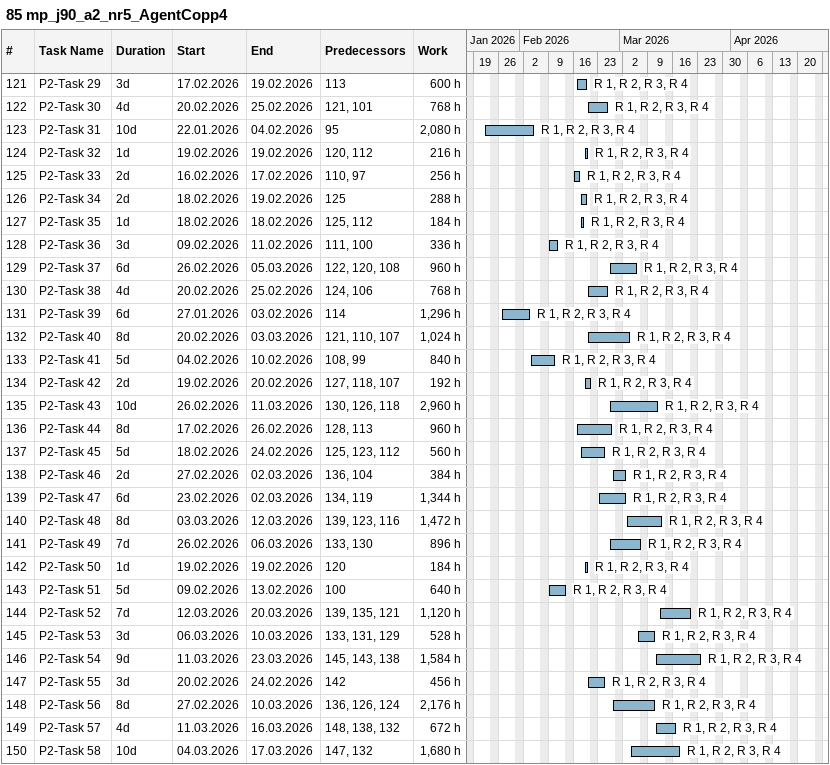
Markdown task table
85 mp_j90_a2_nr5_AgentCopp4

| ID | Task | Duration | Start | Finish | Predecessors | Resources | Work (h) |
|---|---|---|---|---|---|---|---|
| 121 | P2-Task 29 | 3d | 2026-02-17 | 2026-02-19 | 113 | R 1, R 2, R 3, R 4 | 600 |
| 122 | P2-Task 30 | 4d | 2026-02-20 | 2026-02-25 | 121, 101 | R 1, R 2, R 3, R 4 | 768 |
| 123 | P2-Task 31 | 10d | 2026-01-22 | 2026-02-04 | 95 | R 1, R 2, R 3, R 4 | 2080 |
| 124 | P2-Task 32 | 1d | 2026-02-19 | 2026-02-19 | 120, 112 | R 1, R 2, R 3, R 4 | 216 |
| 125 | P2-Task 33 | 2d | 2026-02-16 | 2026-02-17 | 110, 97 | R 1, R 2, R 3, R 4 | 256 |
| 126 | P2-Task 34 | 2d | 2026-02-18 | 2026-02-19 | 125 | R 1, R 2, R 3, R 4 | 288 |
| 127 | P2-Task 35 | 1d | 2026-02-18 | 2026-02-18 | 125, 112 | R 1, R 2, R 3, R 4 | 184 |
| 128 | P2-Task 36 | 3d | 2026-02-09 | 2026-02-11 | 111, 100 | R 1, R 2, R 3, R 4 | 336 |
| 129 | P2-Task 37 | 6d | 2026-02-26 | 2026-03-05 | 122, 120, 108 | R 1, R 2, R 3, R 4 | 960 |
| 130 | P2-Task 38 | 4d | 2026-02-20 | 2026-02-25 | 124, 106 | R 1, R 2, R 3, R 4 | 768 |
| 131 | P2-Task 39 | 6d | 2026-01-27 | 2026-02-03 | 114 | R 1, R 2, R 3, R 4 | 1296 |
| 132 | P2-Task 40 | 8d | 2026-02-20 | 2026-03-03 | 121, 110, 107 | R 1, R 2, R 3, R 4 | 1024 |
| 133 | P2-Task 41 | 5d | 2026-02-04 | 2026-02-10 | 108, 99 | R 1, R 2, R 3, R 4 | 840 |
| 134 | P2-Task 42 | 2d | 2026-02-19 | 2026-02-20 | 127, 118, 107 | R 1, R 2, R 3, R 4 | 192 |
| 135 | P2-Task 43 | 10d | 2026-02-26 | 2026-03-11 | 130, 126, 118 | R 1, R 2, R 3, R 4 | 2960 |
| 136 | P2-Task 44 | 8d | 2026-02-17 | 2026-02-26 | 128, 113 | R 1, R 2, R 3, R 4 | 960 |
| 137 | P2-Task 45 | 5d | 2026-02-18 | 2026-02-24 | 125, 123, 112 | R 1, R 2, R 3, R 4 | 560 |
| 138 | P2-Task 46 | 2d | 2026-02-27 | 2026-03-02 | 136, 104 | R 1, R 2, R 3, R 4 | 384 |
| 139 | P2-Task 47 | 6d | 2026-02-23 | 2026-03-02 | 134, 119 | R 1, R 2, R 3, R 4 | 1344 |
| 140 | P2-Task 48 | 8d | 2026-03-03 | 2026-03-12 | 139, 123, 116 | R 1, R 2, R 3, R 4 | 1472 |
| 141 | P2-Task 49 | 7d | 2026-02-26 | 2026-03-06 | 133, 130 | R 1, R 2, R 3, R 4 | 896 |
| 142 | P2-Task 50 | 1d | 2026-02-19 | 2026-02-19 | 120 | R 1, R 2, R 3, R 4 | 184 |
| 143 | P2-Task 51 | 5d | 2026-02-09 | 2026-02-13 | 100 | R 1, R 2, R 3, R 4 | 640 |
| 144 | P2-Task 52 | 7d | 2026-03-12 | 2026-03-20 | 139, 135, 121 | R 1, R 2, R 3, R 4 | 1120 |
| 145 | P2-Task 53 | 3d | 2026-03-06 | 2026-03-10 | 133, 131, 129 | R 1, R 2, R 3, R 4 | 528 |
| 146 | P2-Task 54 | 9d | 2026-03-11 | 2026-03-23 | 145, 143, 138 | R 1, R 2, R 3, R 4 | 1584 |
| 147 | P2-Task 55 | 3d | 2026-02-20 | 2026-02-24 | 142 | R 1, R 2, R 3, R 4 | 456 |
| 148 | P2-Task 56 | 8d | 2026-02-27 | 2026-03-10 | 136, 126, 124 | R 1, R 2, R 3, R 4 | 2176 |
| 149 | P2-Task 57 | 4d | 2026-03-11 | 2026-03-16 | 148, 138, 132 | R 1, R 2, R 3, R 4 | 672 |
| 150 | P2-Task 58 | 10d | 2026-03-04 | 2026-03-17 | 147, 132 | R 1, R 2, R 3, R 4 | 1680 |
